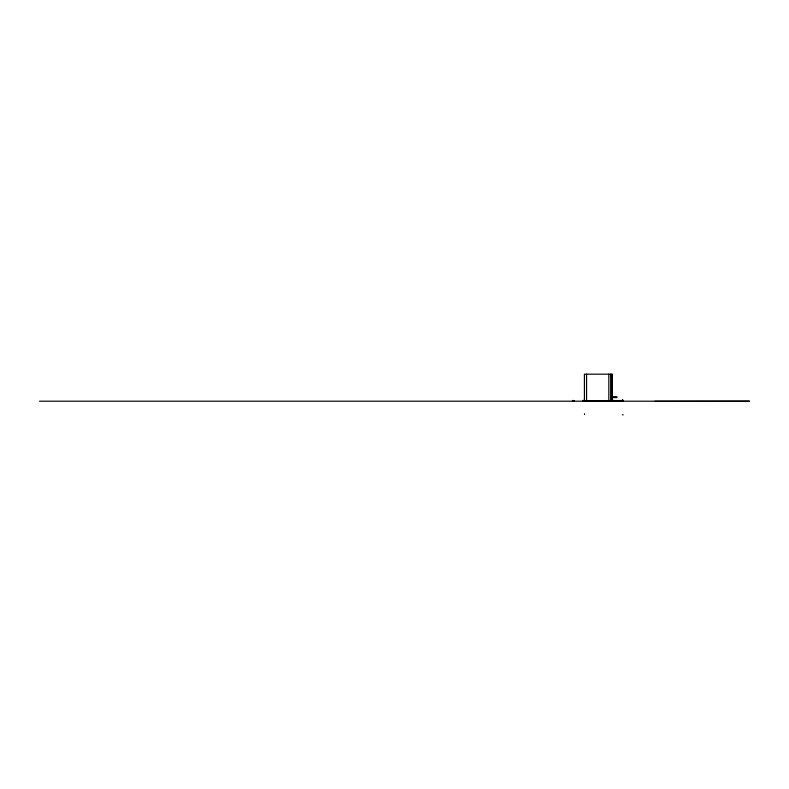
<?xml version="1.0" encoding="UTF-8"?>
<svg xmlns="http://www.w3.org/2000/svg" width="789" height="789" viewBox="0 0 789 789"><rect width="100%" height="100%" fill="white"/><g stroke="black" fill="none" stroke-linecap="round" stroke-linejoin="round"><path stroke-width="1.18" d="M584.412 413.988L584.462 413.89M601.06 400.733L601.169 401.088M607.994 400.773L608.072 401.088M605.143 400.773L605.074 401.128M623.389 400.812L623.369 401.098M611.879 400.329L611.781 401.167L612.165 400.605M621.288 401.147L621.554 400.674M619.069 400.664L618.961 401.167L619.059 400.329M621.14 401.108L621.14 400.329M572.932 400.595L573.859 400.585M583.14 400.585L583.318 401.197M584.531 414.373L584.541 414.333M622.639 399.905L622.649 401.118L622.679 399.836M606.287 400.447L606.238 401.088M611.889 400.358L613.211 400.98M613.674 401.118L613.507 400.329M619.385 401.118L619.592 400.467M610.656 400.97L610.696 374.173M617.185 400.556C620.618 402.055 619.572 399.49 619.799 401.147M612.008 374.173L612.027 401.147L612.136 400.388M606.327 400.733L606.238 401.157M606.228 401.137L606.13 400.753M622.61 401.197L622.501 400.201M611.564 400.605L610.962 401.019L611.445 401.078M612.481 401.049L612.688 400.457L611.919 400.23M572.883 401.197L573.051 400.378L573.889 400.98M583.179 401.197L583.337 400.378L584.047 400.388M610.765 400.851L611.751 400.417M573.702 400.713L573.751 401.197M584.205 400.546L584.038 401.197M611.455 400.644L612.728 400.585M612.905 401.039L610.962 400.98M610.696 375.426L612.008 375.426M610.696 376.126L612.008 376.047M610.696 376.432L611.416 376.126M611.722 396.709L616.87 396.709L616.87 397.607L611.722 397.607M615.351 397.429L616.002 397.429M583.229 400.615L584.185 401.197M572.883 400.773L573.889 400.773M583.179 400.773L584.185 400.773M611.317 400.98L612.599 400.98M39.45 401.197L749.55 401.197L654.801 401.285M622.314 414.827L623.162 414.827M572.992 400.615L572.883 400.98M613.369 401.157L613.487 400.644M619.237 401.009L586.049 400.792M617.373 400.536L584.422 400.792L584.422 374.173L612.136 374.173L612.136 400.792M608.832 374.173L608.832 400.792M586.562 374.173L586.562 400.792M573.889 400.861L572.883 400.861L573.889 400.97M584.185 400.861L583.179 400.94L584.185 400.97"/></g></svg>
